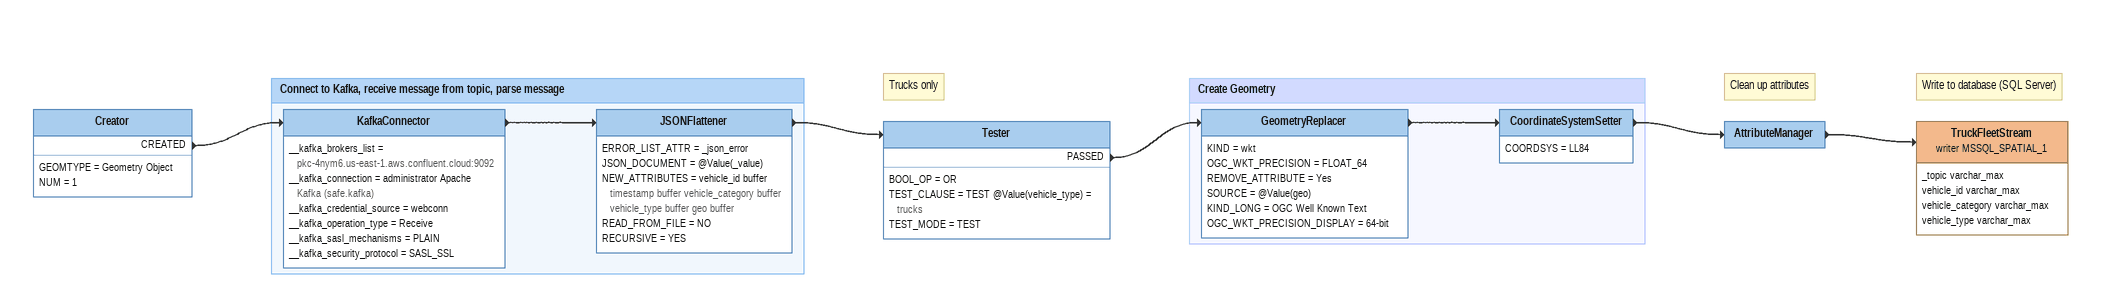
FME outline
Creator
    GEOMTYPE = Geometry Object
    NUM = 1
    CREATED -> KafkaConnector
Note: Trucks only
Tester
    BOOL_OP = OR
    TEST_CLAUSE = TEST @Value(vehicle_type) = trucks
    TEST_MODE = TEST
    PASSED -> GeometryReplacer
Note: Clean up attributes
AttributeManager
    -> TruckFleetStream (writer MSSQL_SPATIAL_1)
Note: Write to database (SQL Server)
TruckFleetStream (writer MSSQL_SPATIAL_1)
    attributes: _topic varchar_max, vehicle_id varchar_max, vehicle_category varchar_max, vehicle_type varchar_max

Bookmark: Connect to Kafka, receive message from topic, parse message
KafkaConnector
    __kafka_brokers_list = pkc-4nym6.us-east-1.aws.confluent.cloud:9092
    __kafka_connection = administrator Apache Kafka (safe.kafka)
    __kafka_credential_source = webconn
    __kafka_operation_type = Receive
    __kafka_sasl_mechanisms = PLAIN
    __kafka_security_protocol = SASL_SSL
    -> JSONFlattener
JSONFlattener
    ERROR_LIST_ATTR = _json_error
    JSON_DOCUMENT = @Value(_value)
    NEW_ATTRIBUTES = vehicle_id buffer timestamp buffer vehicle_category buffer vehicle_type buffer geo buffer
    READ_FROM_FILE = NO
    RECURSIVE = YES
    -> Tester

Bookmark: Create Geometry
GeometryReplacer
    KIND = wkt
    OGC_WKT_PRECISION = FLOAT_64
    REMOVE_ATTRIBUTE = Yes
    SOURCE = @Value(geo)
    KIND_LONG = OGC Well Known Text
    OGC_WKT_PRECISION_DISPLAY = 64-bit
    -> CoordinateSystemSetter
CoordinateSystemSetter
    COORDSYS = LL84
    -> AttributeManager
